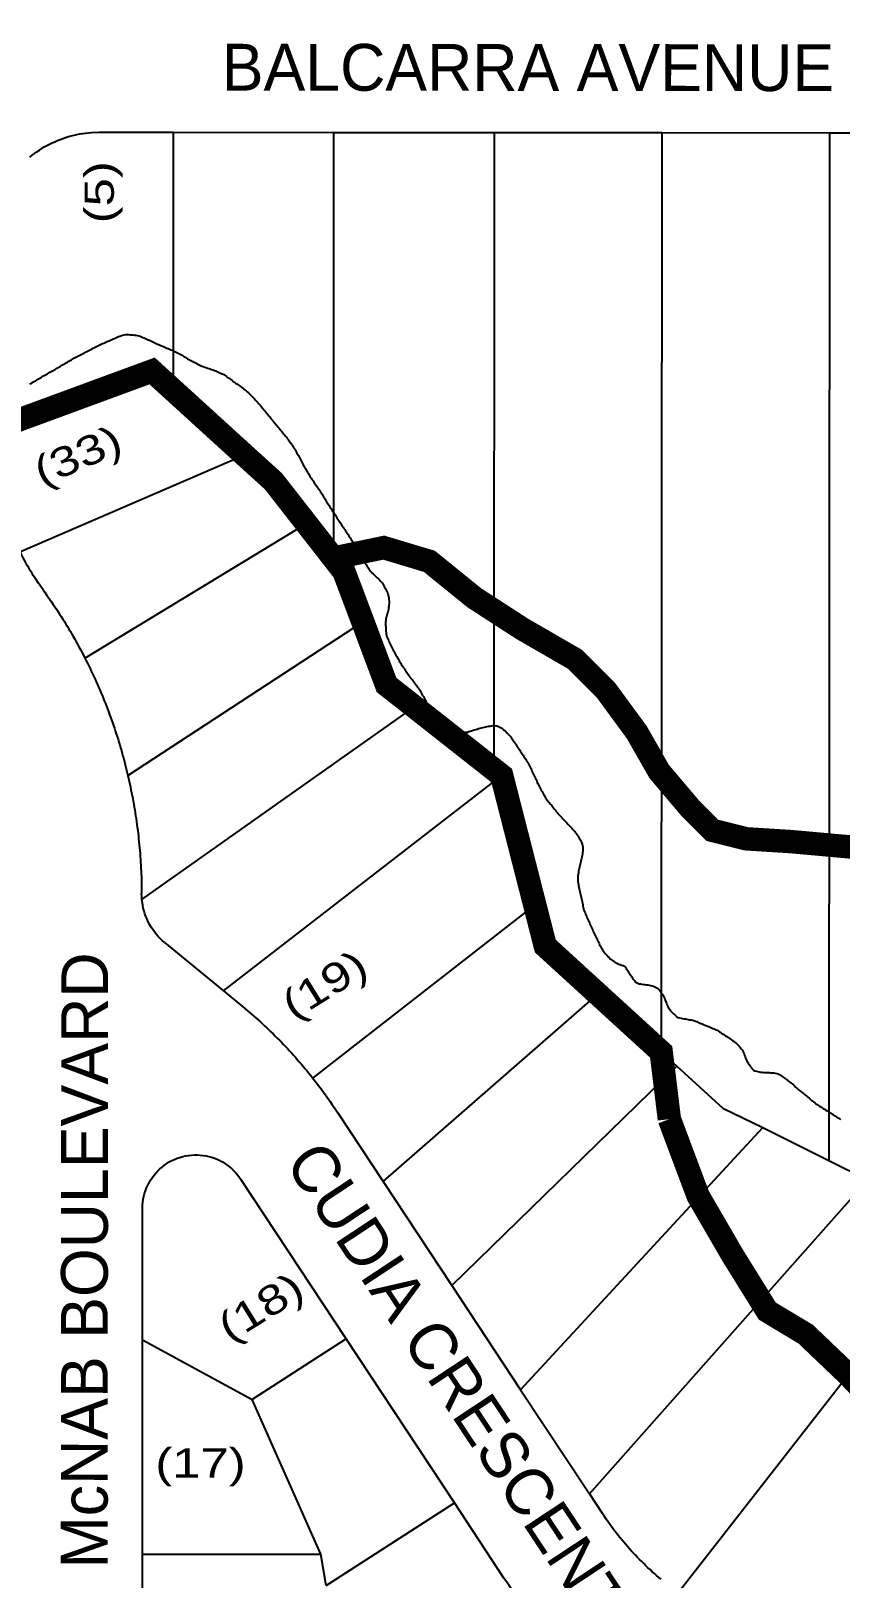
# Model space of a CAD drawing. Header units: millimetres. Extents: x 1745962 to 1749233, y 4525379 to 4529927.
# Drawn here: x 1748149 to 1748287.2, y 4527753.8 to 4528018 of the extents above; entities that cross this region are included whole.
import ezdxf

# ---------------------------------------------------------------- set-up
doc = ezdxf.new("R2010")
doc.units = ezdxf.units.MM
doc.header["$LTSCALE"] = 10
doc.header["$MEASUREMENT"] = 0
for name, color, linetype in [('AROLL_ADDRESS', 44, 'Continuous'), ('AROLL_LOTS', 8, 'Continuous'), ('AROLL_ROADS', 7, 'Continuous'), ('WATER', 5, 'Continuous'), ('ZONING_ZONES', 140, 'Continuous')]:
    doc.layers.add(name, color=color, linetype=linetype)
doc.styles.add('Univers Condensed', font='UNVR57W.TTF')
doc.styles.add('Univers Light Condensed', font='unvr47a.ttf')

msp = doc.modelspace()

# ---------------------------------------------------------------- linework, layer by layer
at = {"layer": 'AROLL_LOTS'}
for p, q in [((1748160.54, 4528000.69), (1748173.3, 4528000.69)), ((1748173.3, 4528000.69), (1748173.27, 4527956.68)), ((1748173.3, 4528000.69), (1748200.72, 4528000.67)), ((1748200.72, 4528000.67), (1748200.67, 4527927.96)), ((1748200.72, 4528000.67), (1748228.15, 4528000.65)), ((1748228.15, 4528000.65), (1748228.07, 4527891.89)), ((1748228.15, 4528000.65), (1748256.79, 4528000.63)), ((1748256.79, 4528000.63), (1748256.68, 4527843.62)), ((1748256.79, 4528000.63), (1748285.44, 4528000.61)), ((1748285.44, 4528000.61), (1748285.31, 4527825.08)), ((1748285.44, 4528000.61), (1748313.78, 4528000.59)), ((1748142.23, 4527949.83), (1748169.69, 4527959.93)), ((1748169.69, 4527959.93), (1748173.27, 4527956.68)), ((1748173.27, 4527956.68), (1748185.46, 4527945.58)), ((1748147.11, 4527929.06), (1748185.46, 4527945.58)), ((1748185.46, 4527945.58), (1748190.43, 4527941.08)), ((1748190.43, 4527941.08), (1748196.05, 4527933.88)), ((1748158.21, 4527910.88), (1748196.05, 4527933.88)), ((1748196.05, 4527933.88), (1748200.67, 4527927.96)), ((1748200.67, 4527927.96), (1748202.48, 4527925.64)), ((1748202.48, 4527925.64), (1748205.7, 4527917.09)), ((1748165.55, 4527890.83), (1748205.7, 4527917.09)), ((1748205.7, 4527917.09), (1748209.75, 4527906.3)), ((1748209.75, 4527906.3), (1748214.54, 4527902.54)), ((1748167.96, 4527869.64), (1748214.54, 4527902.54)), ((1748214.54, 4527902.54), (1748228.07, 4527891.89)), ((1748181.91, 4527854.03), (1748229.43, 4527890.82)), ((1748228.07, 4527891.89), (1748229.43, 4527890.82)), ((1748229.43, 4527890.82), (1748235.1, 4527868.7)), ((1748197.17, 4527839.14), (1748235.1, 4527868.7)), ((1748235.1, 4527868.7), (1748236.88, 4527861.7)), ((1748171.82, 4527862.32), (1748181.91, 4527854.03)), ((1748236.88, 4527861.7), (1748245.88, 4527853.48)), ((1748181.91, 4527854.03), (1748185.17, 4527851.35)), ((1748209.17, 4527821.51), (1748245.88, 4527853.48)), ((1748245.88, 4527853.48), (1748256.68, 4527843.62)), ((1748256.68, 4527843.62), (1748259.38, 4527841.17)), ((1748220.92, 4527803.72), (1748259.38, 4527841.17)), ((1748259.38, 4527841.17), (1748267.23, 4527834)), ((1748201.46, 4527833.2), (1748209.17, 4527821.51)), ((1748267.23, 4527834), (1748274.03, 4527830.72)), ((1748232.66, 4527785.93), (1748274.03, 4527830.72)), ((1748274.03, 4527830.72), (1748285.31, 4527825.08)), ((1748285.31, 4527825.08), (1748291.98, 4527821.76)), ((1748202.85, 4527794.6), (1748184.92, 4527821.76)), ((1748209.17, 4527821.51), (1748220.92, 4527803.72)), ((1748244.42, 4527768.13), (1748291.98, 4527821.76)), ((1748168.05, 4527794.43), (1748168.04, 4527816.97)), ((1748259.67, 4527751.35), (1748308.32, 4527813.72)), ((1748220.92, 4527803.72), (1748232.66, 4527785.93)), ((1748202.85, 4527794.6), (1748186.81, 4527784.27)), ((1748221.35, 4527766.58), (1748202.85, 4527794.6)), ((1748168.05, 4527794.43), (1748186.81, 4527784.27)), ((1748168.05, 4527757.85), (1748168.05, 4527794.43)), ((1748198.52, 4527757.86), (1748186.81, 4527784.27)), ((1748232.66, 4527785.93), (1748244.42, 4527768.13)), ((1748199.42, 4527752.48), (1748221.35, 4527766.58)), ((1748229.81, 4527753.75), (1748221.35, 4527766.58)), ((1748244.42, 4527768.13), (1748246.6, 4527764.82)), ((1748168.05, 4527757.85), (1748198.52, 4527757.86)), ((1748168.06, 4527735), (1748168.05, 4527757.85)), ((1748199.42, 4527752.48), (1748198.52, 4527757.86))]:
    msp.add_line(p, q, dxfattribs=at)
for points in [[(1748148.82, 4527996.46), (1748149.21, 4527996.77), (1748149.61, 4527997.07), (1748150.01, 4527997.36), (1748150.43, 4527997.64), (1748150.85, 4527997.92), (1748151.27, 4527998.18), (1748151.7, 4527998.42), (1748152.14, 4527998.66), (1748152.6, 4527998.89), (1748153.05, 4527999.09), (1748153.51, 4527999.29), (1748153.97, 4527999.48), (1748154.44, 4527999.65), (1748154.91, 4527999.81), (1748155.4, 4527999.96), (1748155.88, 4528000.09), (1748156.36, 4528000.21), (1748156.85, 4528000.32), (1748157.34, 4528000.42), (1748157.84, 4528000.5), (1748158.33, 4528000.56), (1748158.83, 4528000.62), (1748159.32, 4528000.65), (1748160.54, 4528000.69)], [(1748151.08, 4527922.52), (1748150.79, 4527922.93), (1748150.51, 4527923.34), (1748150.22, 4527923.75), (1748149.93, 4527924.17), (1748149.67, 4527924.58), (1748149.4, 4527925), (1748149.13, 4527925.43), (1748148.87, 4527925.86), (1748148.62, 4527926.29), (1748148.36, 4527926.72), (1748148.12, 4527927.16), (1748147.88, 4527927.59), (1748147.64, 4527928.03), (1748147.41, 4527928.48), (1748147.11, 4527929.06)], [(1748151.08, 4527922.52), (1748151.37, 4527922.12), (1748151.66, 4527921.71), (1748151.95, 4527921.3), (1748152.24, 4527920.89), (1748152.52, 4527920.47), (1748152.8, 4527920.06), (1748153.08, 4527919.65), (1748153.35, 4527919.23), (1748153.62, 4527918.81), (1748153.9, 4527918.39), (1748154.17, 4527917.97), (1748154.43, 4527917.54), (1748154.7, 4527917.13), (1748154.96, 4527916.7), (1748155.22, 4527916.27), (1748155.47, 4527915.84), (1748155.73, 4527915.41), (1748155.98, 4527914.98), (1748156.23, 4527914.55), (1748156.48, 4527914.11), (1748156.72, 4527913.67), (1748156.96, 4527913.24), (1748157.2, 4527912.8), (1748157.44, 4527912.36), (1748157.67, 4527911.92), (1748157.91, 4527911.47), (1748158.21, 4527910.88)], [(1748158.21, 4527910.88), (1748158.44, 4527910.44), (1748158.66, 4527909.99), (1748158.88, 4527909.54), (1748159.1, 4527909.09), (1748159.31, 4527908.65), (1748159.53, 4527908.19), (1748159.74, 4527907.74), (1748159.95, 4527907.29), (1748160.15, 4527906.83), (1748160.36, 4527906.37), (1748160.56, 4527905.91), (1748160.75, 4527905.46), (1748160.96, 4527905), (1748161.15, 4527904.53), (1748161.34, 4527904.07), (1748161.52, 4527903.61), (1748161.71, 4527903.14), (1748161.89, 4527902.67), (1748162.07, 4527902.21), (1748162.25, 4527901.74), (1748162.42, 4527901.27), (1748162.6, 4527900.8), (1748162.76, 4527900.33), (1748162.92, 4527899.86), (1748163.09, 4527899.39), (1748163.25, 4527898.91), (1748163.41, 4527898.44), (1748163.57, 4527897.96), (1748163.71, 4527897.49), (1748163.87, 4527897.01), (1748164.02, 4527896.54), (1748164.16, 4527896.05), (1748164.3, 4527895.58), (1748164.45, 4527895.09), (1748164.58, 4527894.61), (1748164.71, 4527894.13), (1748164.85, 4527893.65), (1748164.97, 4527893.17), (1748165.1, 4527892.68), (1748165.22, 4527892.19), (1748165.35, 4527891.72), (1748165.55, 4527890.83)], [(1748165.55, 4527890.83), (1748165.67, 4527890.34), (1748165.78, 4527889.85), (1748165.88, 4527889.36), (1748165.99, 4527888.88), (1748166.09, 4527888.39), (1748166.19, 4527887.89), (1748166.29, 4527887.4), (1748166.39, 4527886.91), (1748166.48, 4527886.42), (1748166.56, 4527885.92), (1748166.65, 4527885.44), (1748166.73, 4527884.94), (1748166.8, 4527884.45), (1748166.88, 4527883.95), (1748166.96, 4527883.46), (1748167.03, 4527882.96), (1748167.1, 4527882.47), (1748167.17, 4527881.98), (1748167.23, 4527881.48), (1748167.29, 4527880.99), (1748167.35, 4527880.49), (1748167.4, 4527879.99), (1748167.45, 4527879.49), (1748167.5, 4527879), (1748167.55, 4527878.5), (1748167.59, 4527878), (1748167.63, 4527877.5), (1748167.68, 4527877), (1748167.71, 4527876.5), (1748167.74, 4527876), (1748167.77, 4527875.51), (1748167.79, 4527875.01), (1748167.81, 4527874.51), (1748167.84, 4527874.01), (1748167.86, 4527873.5), (1748167.87, 4527873.01), (1748167.88, 4527872.51), (1748167.89, 4527872), (1748167.9, 4527871.51), (1748167.9, 4527870.68)], [(1748167.96, 4527869.64), (1748167.92, 4527870.13), (1748167.9, 4527870.68)], [(1748171.82, 4527862.32), (1748171.44, 4527862.65), (1748171.08, 4527863), (1748170.74, 4527863.36), (1748170.41, 4527863.74), (1748170.1, 4527864.13), (1748169.8, 4527864.53), (1748169.53, 4527864.95), (1748169.27, 4527865.39), (1748169.04, 4527865.82), (1748168.83, 4527866.28), (1748168.64, 4527866.74), (1748168.47, 4527867.21), (1748168.32, 4527867.68), (1748168.19, 4527868.17), (1748168.09, 4527868.66), (1748167.96, 4527869.64)], [(1748185.17, 4527851.35), (1748185.55, 4527851.03), (1748185.93, 4527850.72), (1748186.31, 4527850.39), (1748186.69, 4527850.06), (1748187.07, 4527849.73), (1748187.45, 4527849.41), (1748187.82, 4527849.07), (1748188.2, 4527848.74), (1748188.57, 4527848.4), (1748188.93, 4527848.06), (1748189.29, 4527847.72), (1748189.66, 4527847.37), (1748190.01, 4527847.03), (1748190.38, 4527846.68), (1748190.73, 4527846.33), (1748191.09, 4527845.97), (1748191.44, 4527845.61), (1748191.79, 4527845.26), (1748192.14, 4527844.91), (1748192.48, 4527844.54), (1748192.82, 4527844.18), (1748193.16, 4527843.81), (1748193.51, 4527843.44), (1748193.84, 4527843.07), (1748194.18, 4527842.7), (1748194.5, 4527842.33), (1748194.83, 4527841.95), (1748195.16, 4527841.57), (1748195.49, 4527841.19), (1748195.81, 4527840.81), (1748196.13, 4527840.42), (1748196.44, 4527840.04), (1748196.76, 4527839.65), (1748197.17, 4527839.14)], [(1748197.17, 4527839.14), (1748197.47, 4527838.75), (1748197.78, 4527838.36), (1748198.09, 4527837.96), (1748198.39, 4527837.56), (1748198.69, 4527837.16), (1748198.99, 4527836.76), (1748199.28, 4527836.35), (1748199.58, 4527835.95), (1748199.86, 4527835.54), (1748200.15, 4527835.13), (1748200.43, 4527834.72), (1748200.72, 4527834.3), (1748201, 4527833.89), (1748201.46, 4527833.2)], [(1748168.04, 4527816.97), (1748168.06, 4527817.48), (1748168.11, 4527817.97), (1748168.18, 4527818.47), (1748168.28, 4527818.96), (1748168.41, 4527819.44), (1748168.56, 4527819.91), (1748168.73, 4527820.38), (1748168.94, 4527820.84), (1748169.17, 4527821.28), (1748169.42, 4527821.72), (1748169.7, 4527822.14), (1748170, 4527822.53), (1748170.32, 4527822.92), (1748170.65, 4527823.28), (1748171.02, 4527823.63), (1748171.4, 4527823.96), (1748171.79, 4527824.27), (1748172.2, 4527824.55), (1748172.62, 4527824.82), (1748173.06, 4527825.05), (1748173.52, 4527825.26), (1748173.98, 4527825.45), (1748174.45, 4527825.61), (1748174.93, 4527825.75), (1748175.43, 4527825.85), (1748175.92, 4527825.94), (1748176.41, 4527826), (1748176.92, 4527826.03), (1748177.42, 4527826.02), (1748177.91, 4527826), (1748178.41, 4527825.94), (1748178.91, 4527825.86), (1748179.39, 4527825.76), (1748179.87, 4527825.63), (1748180.34, 4527825.47), (1748180.81, 4527825.28), (1748181.27, 4527825.07), (1748181.71, 4527824.84), (1748182.13, 4527824.58), (1748182.55, 4527824.29), (1748182.94, 4527823.99), (1748183.32, 4527823.66), (1748183.69, 4527823.31), (1748184.02, 4527822.95), (1748184.35, 4527822.57), (1748184.92, 4527821.76)], [(1748256.68, 4527753.54), (1748256.3, 4527753.86), (1748255.91, 4527754.18), (1748255.55, 4527754.52), (1748255.17, 4527754.84), (1748254.8, 4527755.19), (1748254.43, 4527755.52), (1748254.07, 4527755.86), (1748253.71, 4527756.22), (1748253.35, 4527756.56), (1748253, 4527756.92), (1748252.66, 4527757.28), (1748252.31, 4527757.64), (1748251.96, 4527758), (1748251.62, 4527758.36), (1748251.29, 4527758.74), (1748250.95, 4527759.12), (1748250.63, 4527759.49), (1748250.3, 4527759.87), (1748249.98, 4527760.26), (1748249.66, 4527760.64), (1748249.35, 4527761.03), (1748249.04, 4527761.42), (1748248.73, 4527761.81), (1748248.43, 4527762.21), (1748248.14, 4527762.62), (1748247.84, 4527763.02), (1748247.55, 4527763.43), (1748247.26, 4527763.84), (1748246.98, 4527764.25), (1748246.6, 4527764.82)], [(1748233.05, 4527749.23), (1748232.75, 4527749.63), (1748232.45, 4527750.02), (1748232.14, 4527750.42), (1748231.85, 4527750.83), (1748231.55, 4527751.23), (1748231.26, 4527751.64), (1748230.97, 4527752.04), (1748230.69, 4527752.46), (1748230.41, 4527752.87), (1748230.13, 4527753.28), (1748229.81, 4527753.75)]]:
    msp.add_lwpolyline(points, dxfattribs=at)
at = {"layer": 'WATER'}
for points in [[(1748148.8, 4527957.66), (1748149, 4527957.79), (1748149.22, 4527957.92), (1748149.43, 4527958.05), (1748149.65, 4527958.18), (1748149.86, 4527958.3), (1748150.07, 4527958.44), (1748150.29, 4527958.56), (1748150.51, 4527958.69), (1748150.73, 4527958.82), (1748150.93, 4527958.94), (1748151.15, 4527959.07), (1748151.37, 4527959.2), (1748151.59, 4527959.33), (1748151.8, 4527959.45), (1748152.02, 4527959.58), (1748152.23, 4527959.7), (1748152.44, 4527959.83), (1748152.67, 4527959.94), (1748152.89, 4527960.05), (1748153.11, 4527960.18), (1748153.32, 4527960.32), (1748153.53, 4527960.44), (1748153.75, 4527960.57), (1748153.96, 4527960.7), (1748154.18, 4527960.83), (1748154.4, 4527960.96), (1748154.62, 4527961.07), (1748154.83, 4527961.2), (1748155.04, 4527961.32), (1748155.26, 4527961.45), (1748155.47, 4527961.59), (1748155.69, 4527961.71), (1748155.91, 4527961.84), (1748156.12, 4527961.96), (1748156.34, 4527962.09), (1748156.55, 4527962.2), (1748156.78, 4527962.32), (1748157, 4527962.44), (1748157.23, 4527962.55), (1748157.45, 4527962.66), (1748157.67, 4527962.77), (1748157.9, 4527962.89), (1748158.12, 4527963), (1748158.34, 4527963.11), (1748158.56, 4527963.23), (1748158.78, 4527963.34), (1748159, 4527963.45), (1748159.23, 4527963.57), (1748159.44, 4527963.71), (1748159.65, 4527963.83), (1748159.89, 4527963.93), (1748160.11, 4527964.05), (1748160.33, 4527964.16), (1748160.55, 4527964.27), (1748160.78, 4527964.38), (1748161, 4527964.49), (1748161.23, 4527964.59), (1748161.46, 4527964.69), (1748161.69, 4527964.79), (1748161.92, 4527964.88), (1748162.15, 4527964.99), (1748162.38, 4527965.09), (1748162.61, 4527965.19), (1748162.83, 4527965.29), (1748163.06, 4527965.4), (1748163.29, 4527965.49), (1748163.52, 4527965.6), (1748163.75, 4527965.7), (1748163.98, 4527965.79), (1748164.21, 4527965.89), (1748164.44, 4527965.99), (1748164.69, 4527966.04), (1748164.93, 4527966.08), (1748165.18, 4527966.13), (1748165.42, 4527966.15), (1748165.68, 4527966.13), (1748165.92, 4527966.11), (1748166.18, 4527966.09), (1748166.42, 4527966.07), (1748166.68, 4527966.04), (1748166.92, 4527966.02), (1748167.17, 4527965.99), (1748167.41, 4527965.92), (1748167.66, 4527965.87), (1748167.89, 4527965.76), (1748168.11, 4527965.67), (1748168.34, 4527965.58), (1748168.57, 4527965.48), (1748168.8, 4527965.37), (1748169.03, 4527965.27), (1748169.26, 4527965.17), (1748169.48, 4527965.05), (1748169.7, 4527964.94), (1748169.93, 4527964.82), (1748170.15, 4527964.72), (1748170.38, 4527964.62), (1748170.61, 4527964.52), (1748170.84, 4527964.43), (1748171.08, 4527964.33), (1748171.31, 4527964.23), (1748171.54, 4527964.14), (1748171.76, 4527964.04), (1748171.99, 4527963.94), (1748172.22, 4527963.84), (1748172.45, 4527963.74), (1748172.69, 4527963.64), (1748172.92, 4527963.54), (1748173.15, 4527963.45), (1748173.38, 4527963.36), (1748173.6, 4527963.26), (1748173.83, 4527963.15), (1748174.06, 4527963.05), (1748174.28, 4527962.93), (1748174.5, 4527962.81), (1748174.71, 4527962.67), (1748174.92, 4527962.54), (1748175.13, 4527962.41), (1748175.35, 4527962.27), (1748175.56, 4527962.14), (1748175.77, 4527962.02), (1748175.98, 4527961.89), (1748176.2, 4527961.76), (1748176.42, 4527961.64), (1748176.64, 4527961.53), (1748176.86, 4527961.42), (1748177.09, 4527961.29), (1748177.31, 4527961.18), (1748177.53, 4527961.07), (1748177.76, 4527960.96), (1748177.99, 4527960.86), (1748178.22, 4527960.75), (1748178.45, 4527960.67), (1748178.69, 4527960.58), (1748178.92, 4527960.5), (1748179.16, 4527960.43), (1748179.4, 4527960.35), (1748179.64, 4527960.27), (1748179.87, 4527960.19), (1748180.11, 4527960.1), (1748180.34, 4527960.01), (1748180.57, 4527959.92), (1748180.8, 4527959.83), (1748181.03, 4527959.72), (1748181.26, 4527959.62), (1748181.49, 4527959.52), (1748181.72, 4527959.42), (1748181.94, 4527959.34), (1748182.15, 4527959.19), (1748182.35, 4527959.04), (1748182.55, 4527958.89), (1748182.75, 4527958.74), (1748182.95, 4527958.59), (1748183.15, 4527958.44), (1748183.36, 4527958.29), (1748183.55, 4527958.14), (1748183.76, 4527958), (1748183.97, 4527957.87), (1748184.17, 4527957.71), (1748184.38, 4527957.58), (1748184.59, 4527957.44), (1748184.79, 4527957.29), (1748184.98, 4527957.14), (1748185.18, 4527956.98), (1748185.37, 4527956.83), (1748185.58, 4527956.67), (1748185.77, 4527956.51), (1748185.96, 4527956.35), (1748186.14, 4527956.18), (1748186.32, 4527956.01), (1748186.5, 4527955.84), (1748186.69, 4527955.66), (1748186.87, 4527955.49), (1748187.04, 4527955.32), (1748187.22, 4527955.14), (1748187.39, 4527954.95), (1748187.55, 4527954.77), (1748187.71, 4527954.58), (1748187.88, 4527954.39), (1748188.05, 4527954.2), (1748188.21, 4527954.01), (1748188.37, 4527953.82), (1748188.53, 4527953.64), (1748188.69, 4527953.44), (1748188.85, 4527953.24), (1748189.01, 4527953.05), (1748189.17, 4527952.85), (1748189.32, 4527952.66), (1748189.48, 4527952.47), (1748189.64, 4527952.28), (1748189.8, 4527952.08), (1748189.95, 4527951.88), (1748190.12, 4527951.7), (1748190.28, 4527951.5), (1748190.43, 4527951.31), (1748190.58, 4527951.11), (1748190.75, 4527950.93), (1748190.91, 4527950.73), (1748191.06, 4527950.54), (1748191.23, 4527950.35), (1748191.39, 4527950.15), (1748191.54, 4527949.96), (1748191.71, 4527949.77), (1748191.87, 4527949.57), (1748192.02, 4527949.38), (1748192.17, 4527949.19), (1748192.33, 4527948.99), (1748192.49, 4527948.79), (1748192.64, 4527948.6), (1748192.8, 4527948.39), (1748192.95, 4527948.2), (1748193.09, 4527948), (1748193.24, 4527947.8), (1748193.39, 4527947.59), (1748193.53, 4527947.39), (1748193.68, 4527947.19), (1748193.8, 4527946.97), (1748193.93, 4527946.75), (1748194.07, 4527946.55), (1748194.2, 4527946.33), (1748194.32, 4527946.12), (1748194.45, 4527945.9), (1748194.58, 4527945.68), (1748194.7, 4527945.47), (1748194.81, 4527945.25), (1748194.92, 4527945.02), (1748195.04, 4527944.8), (1748195.15, 4527944.58), (1748195.27, 4527944.35), (1748195.39, 4527944.13), (1748195.51, 4527943.92), (1748195.63, 4527943.7), (1748195.76, 4527943.48), (1748195.89, 4527943.27), (1748196.02, 4527943.06), (1748196.15, 4527942.84), (1748196.27, 4527942.62), (1748196.4, 4527942.41), (1748196.54, 4527942.2), (1748196.66, 4527941.98), (1748196.79, 4527941.77), (1748196.93, 4527941.56), (1748197.07, 4527941.35), (1748197.2, 4527941.14), (1748197.35, 4527940.94), (1748197.49, 4527940.73), (1748197.63, 4527940.53), (1748197.78, 4527940.32), (1748197.92, 4527940.12), (1748198.06, 4527939.91), (1748198.21, 4527939.71), (1748198.35, 4527939.51), (1748198.48, 4527939.29), (1748198.62, 4527939.08), (1748198.74, 4527938.86), (1748198.87, 4527938.65), (1748199, 4527938.44), (1748199.13, 4527938.22), (1748199.26, 4527938.01), (1748199.39, 4527937.79), (1748199.52, 4527937.58), (1748199.66, 4527937.37), (1748199.79, 4527937.17), (1748199.93, 4527936.96), (1748200.06, 4527936.74), (1748200.19, 4527936.53), (1748200.33, 4527936.32), (1748200.47, 4527936.11), (1748200.6, 4527935.9), (1748200.74, 4527935.69), (1748200.87, 4527935.48), (1748201.02, 4527935.28), (1748201.15, 4527935.06), (1748201.28, 4527934.85), (1748201.42, 4527934.64), (1748201.55, 4527934.43), (1748201.69, 4527934.22), (1748201.92, 4527933.87)], [(1748201.92, 4527933.87), (1748202.06, 4527933.67), (1748202.2, 4527933.45), (1748202.35, 4527933.25), (1748202.48, 4527933.04), (1748202.62, 4527932.83), (1748202.76, 4527932.63), (1748202.9, 4527932.42), (1748203.03, 4527932.2), (1748203.17, 4527931.99), (1748203.3, 4527931.78), (1748203.44, 4527931.57), (1748203.57, 4527931.36), (1748203.71, 4527931.15), (1748203.84, 4527930.95), (1748203.97, 4527930.74), (1748204.11, 4527930.53), (1748204.24, 4527930.31), (1748204.37, 4527930.1), (1748204.51, 4527929.89), (1748204.64, 4527929.68), (1748204.78, 4527929.47), (1748204.92, 4527929.25), (1748205.05, 4527929.04), (1748205.17, 4527928.83), (1748205.27, 4527928.6), (1748205.39, 4527928.38), (1748205.51, 4527928.16), (1748205.64, 4527927.94), (1748205.76, 4527927.72), (1748205.88, 4527927.51), (1748206, 4527927.29), (1748206.13, 4527927.07), (1748206.27, 4527926.86), (1748206.4, 4527926.64), (1748206.53, 4527926.43), (1748206.67, 4527926.22), (1748206.8, 4527926.02), (1748206.94, 4527925.81), (1748207.1, 4527925.62), (1748207.27, 4527925.44), (1748207.46, 4527925.27), (1748207.64, 4527925.1), (1748207.82, 4527924.92), (1748208, 4527924.75), (1748208.18, 4527924.58), (1748208.36, 4527924.4), (1748208.54, 4527924.23), (1748208.71, 4527924.05), (1748208.88, 4527923.86), (1748209.04, 4527923.67), (1748209.17, 4527923.46), (1748209.29, 4527923.24), (1748209.41, 4527923.02), (1748209.53, 4527922.8), (1748209.65, 4527922.58), (1748209.76, 4527922.35), (1748209.88, 4527922.13), (1748209.95, 4527921.9), (1748210.01, 4527921.66), (1748210.07, 4527921.41), (1748210.12, 4527921.16), (1748210.16, 4527920.92), (1748210.2, 4527920.67), (1748210.2, 4527920.43), (1748210.18, 4527920.17), (1748210.15, 4527919.93), (1748210.12, 4527919.68), (1748210.1, 4527919.43), (1748210.08, 4527919.18), (1748210.06, 4527918.93), (1748209.95, 4527918.7), (1748209.86, 4527918.47), (1748209.78, 4527918.23), (1748209.72, 4527917.99), (1748209.68, 4527917.74), (1748209.64, 4527917.5), (1748209.63, 4527917.24), (1748209.6, 4527917), (1748209.6, 4527916.75), (1748209.6, 4527916.5), (1748209.62, 4527916.25), (1748209.64, 4527915.99), (1748209.64, 4527915.75), (1748209.66, 4527915.5), (1748209.68, 4527915.25), (1748209.7, 4527915), (1748209.74, 4527914.76), (1748209.81, 4527914.52), (1748209.9, 4527914.28), (1748210.01, 4527914.06), (1748210.12, 4527913.83), (1748210.22, 4527913.6), (1748210.33, 4527913.38), (1748210.44, 4527913.16), (1748210.55, 4527912.94), (1748210.67, 4527912.71), (1748210.78, 4527912.49), (1748210.9, 4527912.26), (1748211.01, 4527912.05), (1748211.13, 4527911.82), (1748211.25, 4527911.6), (1748211.37, 4527911.38), (1748211.49, 4527911.17), (1748211.61, 4527910.94), (1748211.73, 4527910.74), (1748211.86, 4527910.52), (1748211.99, 4527910.3), (1748212.12, 4527910.09), (1748212.25, 4527909.87), (1748212.38, 4527909.66), (1748212.53, 4527909.45), (1748212.66, 4527909.24), (1748212.8, 4527909.04), (1748212.94, 4527908.83), (1748213.08, 4527908.62), (1748213.22, 4527908.41), (1748213.37, 4527908.21), (1748213.5, 4527908.01), (1748213.66, 4527907.8), (1748213.81, 4527907.61), (1748213.95, 4527907.41), (1748214.11, 4527907.21), (1748214.26, 4527907.01), (1748214.41, 4527906.82), (1748214.56, 4527906.61), (1748214.7, 4527906.41), (1748214.85, 4527906.2), (1748214.99, 4527906), (1748215.14, 4527905.79), (1748215.27, 4527905.58), (1748215.42, 4527905.38), (1748215.55, 4527905.16), (1748215.67, 4527904.95), (1748215.79, 4527904.73), (1748215.92, 4527904.51), (1748216.05, 4527904.3), (1748216.17, 4527904.08), (1748216.29, 4527903.87), (1748216.42, 4527903.65), (1748216.54, 4527903.43), (1748216.66, 4527903.22), (1748216.79, 4527903), (1748216.93, 4527902.78), (1748217.05, 4527902.57), (1748217.18, 4527902.35), (1748217.32, 4527902.14), (1748217.45, 4527901.93), (1748217.6, 4527901.73), (1748217.74, 4527901.52), (1748217.88, 4527901.32), (1748218.02, 4527901.12), (1748218.17, 4527900.92), (1748218.33, 4527900.71), (1748218.49, 4527900.53), (1748218.68, 4527900.36), (1748218.87, 4527900.2), (1748219.06, 4527900.04), (1748219.27, 4527899.89), (1748219.47, 4527899.76), (1748219.68, 4527899.62), (1748219.89, 4527899.49), (1748220.1, 4527899.35), (1748220.31, 4527899.21), (1748220.52, 4527899.09), (1748220.74, 4527898.94), (1748220.95, 4527898.82), (1748221.17, 4527898.7), (1748221.39, 4527898.58), (1748221.62, 4527898.48), (1748221.86, 4527898.4), (1748222.1, 4527898.34), (1748222.35, 4527898.29), (1748222.6, 4527898.24), (1748222.83, 4527898.2), (1748223.08, 4527898.19), (1748223.33, 4527898.22), (1748223.58, 4527898.26), (1748223.81, 4527898.32), (1748224.06, 4527898.4), (1748224.3, 4527898.47), (1748224.53, 4527898.55), (1748224.78, 4527898.62), (1748225.02, 4527898.69), (1748225.26, 4527898.77), (1748225.49, 4527898.83), (1748225.74, 4527898.9), (1748225.98, 4527898.96), (1748226.22, 4527899.02), (1748226.47, 4527899.07), (1748226.7, 4527899.13), (1748226.95, 4527899.19), (1748227.2, 4527899.24), (1748227.44, 4527899.28), (1748227.68, 4527899.32), (1748227.93, 4527899.35), (1748228.19, 4527899.36), (1748228.43, 4527899.33), (1748228.68, 4527899.29), (1748228.91, 4527899.19), (1748229.14, 4527899.08), (1748229.35, 4527898.95), (1748229.56, 4527898.81), (1748229.75, 4527898.65), (1748229.94, 4527898.49), (1748230.12, 4527898.32), (1748230.3, 4527898.14), (1748230.49, 4527897.97), (1748230.67, 4527897.8), (1748230.83, 4527897.6), (1748230.98, 4527897.41), (1748231.12, 4527897.2), (1748231.26, 4527897), (1748231.4, 4527896.8), (1748231.55, 4527896.58), (1748231.68, 4527896.38), (1748231.83, 4527896.17), (1748231.96, 4527895.96), (1748232.1, 4527895.75), (1748232.24, 4527895.55), (1748232.39, 4527895.35), (1748232.52, 4527895.14), (1748232.67, 4527894.93), (1748232.8, 4527894.72), (1748232.93, 4527894.51), (1748233.08, 4527894.3), (1748233.21, 4527894.09), (1748233.35, 4527893.88), (1748233.48, 4527893.67), (1748233.61, 4527893.45), (1748233.73, 4527893.24), (1748233.87, 4527893.03), (1748233.99, 4527892.81), (1748234.12, 4527892.59), (1748234.24, 4527892.38), (1748234.36, 4527892.15), (1748234.46, 4527891.93), (1748234.56, 4527891.7), (1748234.66, 4527891.47), (1748234.77, 4527891.24), (1748234.88, 4527891.02), (1748234.98, 4527890.79), (1748235.09, 4527890.56), (1748235.2, 4527890.34), (1748235.31, 4527890.12), (1748235.42, 4527889.9), (1748235.52, 4527889.66), (1748235.63, 4527889.44), (1748235.74, 4527889.22), (1748235.86, 4527888.99), (1748235.97, 4527888.77), (1748236.08, 4527888.55), (1748236.2, 4527888.32), (1748236.32, 4527888.11), (1748236.44, 4527887.88), (1748236.56, 4527887.67), (1748236.69, 4527887.45), (1748236.81, 4527887.23), (1748236.93, 4527887.03), (1748237.07, 4527886.81), (1748237.21, 4527886.6), (1748237.37, 4527886.41), (1748237.52, 4527886.21), (1748237.68, 4527886.01), (1748237.92, 4527885.74)], [(1748237.92, 4527885.74), (1748238.06, 4527885.53), (1748238.22, 4527885.34), (1748238.38, 4527885.14), (1748238.54, 4527884.95), (1748238.7, 4527884.76), (1748238.85, 4527884.57), (1748239.01, 4527884.37), (1748239.18, 4527884.18), (1748239.34, 4527884), (1748239.52, 4527883.82), (1748239.68, 4527883.63), (1748239.86, 4527883.45), (1748240.03, 4527883.26), (1748240.2, 4527883.09), (1748240.38, 4527882.91), (1748240.55, 4527882.72), (1748240.72, 4527882.54), (1748240.89, 4527882.35), (1748241.05, 4527882.18), (1748241.22, 4527881.99), (1748241.4, 4527881.81), (1748241.56, 4527881.62), (1748241.73, 4527881.44), (1748241.91, 4527881.26), (1748242.06, 4527881.06), (1748242.2, 4527880.86), (1748242.35, 4527880.65), (1748242.49, 4527880.45), (1748242.62, 4527880.24), (1748242.75, 4527880.02), (1748242.87, 4527879.8), (1748243, 4527879.58), (1748243.11, 4527879.36), (1748243.18, 4527879.12), (1748243.23, 4527878.88), (1748243.28, 4527878.64), (1748243.3, 4527878.39), (1748243.3, 4527878.14), (1748243.28, 4527877.88), (1748243.25, 4527877.64), (1748243.21, 4527877.39), (1748243.17, 4527877.14), (1748243.13, 4527876.89), (1748243.09, 4527876.66), (1748243.03, 4527876.41), (1748242.98, 4527876.17), (1748242.92, 4527875.92), (1748242.85, 4527875.68), (1748242.77, 4527875.44), (1748242.72, 4527875.2), (1748242.66, 4527874.95), (1748242.61, 4527874.71), (1748242.55, 4527874.47), (1748242.53, 4527874.22), (1748242.49, 4527873.97), (1748242.46, 4527873.72), (1748242.44, 4527873.47), (1748242.44, 4527873.22), (1748242.44, 4527872.97), (1748242.46, 4527872.72), (1748242.48, 4527872.48), (1748242.53, 4527872.23), (1748242.58, 4527871.99), (1748242.63, 4527871.74), (1748242.69, 4527871.49), (1748242.74, 4527871.26), (1748242.79, 4527871.01), (1748242.85, 4527870.76), (1748242.9, 4527870.52), (1748242.96, 4527870.28), (1748243.01, 4527870.03), (1748243.06, 4527869.78), (1748243.12, 4527869.55), (1748243.17, 4527869.3), (1748243.22, 4527869.05), (1748243.27, 4527868.81), (1748243.31, 4527868.57), (1748243.36, 4527868.32), (1748243.42, 4527868.07), (1748243.49, 4527867.84), (1748243.58, 4527867.6), (1748243.67, 4527867.37), (1748243.76, 4527867.14), (1748243.86, 4527866.91), (1748243.97, 4527866.68), (1748244.06, 4527866.45), (1748244.17, 4527866.21), (1748244.27, 4527866), (1748244.36, 4527865.77), (1748244.47, 4527865.53), (1748244.57, 4527865.31), (1748244.67, 4527865.07), (1748244.77, 4527864.85), (1748244.88, 4527864.62), (1748244.98, 4527864.39), (1748245.08, 4527864.17), (1748245.19, 4527863.94), (1748245.3, 4527863.72), (1748245.4, 4527863.49), (1748245.51, 4527863.26), (1748245.62, 4527863.04), (1748245.73, 4527862.82), (1748245.84, 4527862.59), (1748245.96, 4527862.36), (1748246.07, 4527862.14), (1748246.17, 4527861.92), (1748246.29, 4527861.69), (1748246.4, 4527861.47), (1748246.54, 4527861.26), (1748246.67, 4527861.05), (1748246.82, 4527860.85), (1748246.96, 4527860.65), (1748247.12, 4527860.44), (1748247.28, 4527860.25), (1748247.44, 4527860.07), (1748247.61, 4527859.88), (1748247.79, 4527859.72), (1748247.98, 4527859.54), (1748248.17, 4527859.38), (1748248.36, 4527859.23), (1748248.57, 4527859.09), (1748248.78, 4527858.96), (1748249.01, 4527858.83), (1748249.22, 4527858.72), (1748249.46, 4527858.63), (1748249.69, 4527858.53), (1748249.92, 4527858.45), (1748250.16, 4527858.36), (1748250.39, 4527858.25), (1748250.56, 4527858.08), (1748250.72, 4527857.89), (1748250.84, 4527857.67), (1748250.98, 4527857.45), (1748251.11, 4527857.24), (1748251.26, 4527857.04), (1748251.39, 4527856.83), (1748251.54, 4527856.63), (1748251.67, 4527856.42), (1748251.81, 4527856.21), (1748251.96, 4527856), (1748252.1, 4527855.8), (1748252.24, 4527855.6), (1748252.45, 4527855.45), (1748252.68, 4527855.34), (1748252.91, 4527855.26), (1748253.15, 4527855.23), (1748253.4, 4527855.19), (1748253.66, 4527855.15), (1748253.9, 4527855.12), (1748254.15, 4527855.09), (1748254.4, 4527855.06), (1748254.64, 4527855.03), (1748254.89, 4527854.99), (1748255.14, 4527854.93), (1748255.37, 4527854.83), (1748255.6, 4527854.74), (1748255.82, 4527854.63), (1748256.04, 4527854.51), (1748256.23, 4527854.34), (1748256.41, 4527854.16), (1748256.55, 4527853.96), (1748256.7, 4527853.76), (1748256.83, 4527853.55), (1748256.97, 4527853.34), (1748257.08, 4527853.12), (1748257.18, 4527852.89), (1748257.28, 4527852.66), (1748257.37, 4527852.43), (1748257.47, 4527852.2), (1748257.57, 4527851.97), (1748257.67, 4527851.74), (1748257.77, 4527851.51), (1748257.88, 4527851.28), (1748258.01, 4527851.07), (1748258.14, 4527850.86), (1748258.29, 4527850.66), (1748258.45, 4527850.46), (1748258.62, 4527850.28), (1748258.8, 4527850.11), (1748258.99, 4527849.94), (1748259.18, 4527849.77), (1748259.37, 4527849.63), (1748259.6, 4527849.52), (1748259.83, 4527849.42), (1748260.08, 4527849.37), (1748260.32, 4527849.31), (1748260.56, 4527849.28), (1748260.81, 4527849.25), (1748261.06, 4527849.2), (1748261.31, 4527849.15), (1748261.56, 4527849.12), (1748261.81, 4527849.07), (1748262.05, 4527849.03), (1748262.29, 4527848.97), (1748262.53, 4527848.89), (1748262.76, 4527848.8), (1748262.99, 4527848.7), (1748263.22, 4527848.6), (1748263.45, 4527848.49), (1748263.67, 4527848.39), (1748263.9, 4527848.29), (1748264.14, 4527848.2), (1748264.37, 4527848.12), (1748264.61, 4527848.04), (1748264.84, 4527847.94), (1748265.07, 4527847.84), (1748265.3, 4527847.75), (1748265.53, 4527847.64), (1748265.76, 4527847.54), (1748265.98, 4527847.44), (1748266.23, 4527847.33)], [(1748266.23, 4527847.33), (1748266.44, 4527847.2), (1748266.65, 4527847.06), (1748266.85, 4527846.91), (1748267.06, 4527846.77), (1748267.27, 4527846.63), (1748267.48, 4527846.5), (1748267.69, 4527846.37), (1748267.9, 4527846.23), (1748268.11, 4527846.09), (1748268.32, 4527845.95), (1748268.52, 4527845.8), (1748268.72, 4527845.66), (1748268.92, 4527845.51), (1748269.13, 4527845.36), (1748269.32, 4527845.21), (1748269.53, 4527845.06), (1748269.72, 4527844.91), (1748269.88, 4527844.72), (1748270.05, 4527844.53), (1748270.21, 4527844.34), (1748270.37, 4527844.15), (1748270.52, 4527843.96), (1748270.64, 4527843.73), (1748270.75, 4527843.51), (1748270.84, 4527843.27), (1748270.93, 4527843.04), (1748271.01, 4527842.8), (1748271.11, 4527842.57), (1748271.21, 4527842.34), (1748271.31, 4527842.12), (1748271.42, 4527841.9), (1748271.57, 4527841.69), (1748271.7, 4527841.48), (1748271.85, 4527841.27), (1748271.99, 4527841.07), (1748272.14, 4527840.86), (1748272.29, 4527840.67), (1748272.48, 4527840.51), (1748272.71, 4527840.41), (1748272.95, 4527840.33), (1748273.19, 4527840.26), (1748273.44, 4527840.22), (1748273.68, 4527840.16), (1748273.92, 4527840.14), (1748274.17, 4527840.12), (1748274.43, 4527840.11), (1748274.68, 4527840.1), (1748274.92, 4527840.09), (1748275.17, 4527840.08), (1748275.43, 4527840.06), (1748275.68, 4527840.04), (1748275.92, 4527840.02), (1748276.17, 4527839.99), (1748276.42, 4527839.94), (1748276.66, 4527839.87), (1748276.88, 4527839.75), (1748277.1, 4527839.63), (1748277.3, 4527839.49), (1748277.5, 4527839.33), (1748277.7, 4527839.19), (1748277.9, 4527839.04), (1748278.1, 4527838.88), (1748278.3, 4527838.74), (1748278.5, 4527838.58), (1748278.69, 4527838.44), (1748278.9, 4527838.28), (1748279.09, 4527838.14), (1748279.28, 4527837.97), (1748279.47, 4527837.8), (1748279.64, 4527837.62), (1748279.82, 4527837.46), (1748280.01, 4527837.28), (1748280.2, 4527837.12), (1748280.39, 4527836.96), (1748280.6, 4527836.81), (1748280.79, 4527836.66), (1748280.99, 4527836.51), (1748281.19, 4527836.35), (1748281.38, 4527836.2), (1748281.57, 4527836.04), (1748281.76, 4527835.87), (1748281.95, 4527835.72), (1748282.14, 4527835.55), (1748282.33, 4527835.39), (1748282.52, 4527835.23), (1748282.72, 4527835.07), (1748282.92, 4527834.92), (1748283.12, 4527834.77), (1748283.33, 4527834.63), (1748283.54, 4527834.49), (1748283.75, 4527834.36), (1748283.96, 4527834.23), (1748284.17, 4527834.1), (1748284.38, 4527833.96), (1748284.59, 4527833.83), (1748284.8, 4527833.69), (1748285.02, 4527833.56), (1748285.23, 4527833.42), (1748285.44, 4527833.29), (1748285.65, 4527833.16), (1748285.86, 4527833.03), (1748286.07, 4527832.89), (1748286.28, 4527832.76), (1748286.5, 4527832.63), (1748286.71, 4527832.49), (1748286.92, 4527832.36), (1748287.13, 4527832.23), (1748287.34, 4527832.1)]]:
    msp.add_lwpolyline(points, dxfattribs=at)
at = {"layer": 'ZONING_ZONES'}
for points in [[(1748258.08, 4527832.14, 4, 4, 0), (1748256.68, 4527843.62, 4, 4, 0), (1748245.88, 4527853.48, 4, 4, 0), (1748236.88, 4527861.7, 4, 4, 0), (1748229.43, 4527890.82, 4, 4, 0), (1748214.54, 4527902.54, 4, 4, 0), (1748209.75, 4527906.3, 4, 4, 0), (1748205.7, 4527917.09, 4, 4, 0), (1748202.48, 4527925.64, 4, 4, 0), (1748200.67, 4527927.96, 4, 4, 0), (1748196.05, 4527933.88, 4, 4, 0), (1748190.43, 4527941.08, 4, 4, 0), (1748185.46, 4527945.58, 4, 4, 0), (1748173.27, 4527956.68, 4, 4, 0), (1748169.69, 4527959.93, 4, 4, 0), (1748132.1, 4527946.1, 4, 4, 0), (1748132.15, 4528010.84, 4, 4, 0), (1748111.74, 4528010.86, 4, 4, 0), (1748111.75, 4528020.86, 4, 4, 0), (1748111.83, 4528057.45, 4, 4, 0), (1748111.92, 4528107.74, 4, 4, 0), (1748112.02, 4528159.56, 4, 4, 0), (1748112.1, 4528288.31, 0, 0, 0)], [(1748200.67, 4527927.96, 4, 4, 0), (1748209.28, 4527929.75, 4, 4, 0), (1748217.07, 4527927.41, 4, 4, 0), (1748224.74, 4527921.19, 4, 4, 0), (1748232.88, 4527915.92, 4, 4, 0), (1748241.98, 4527910.66, 4, 4, 0), (1748247.24, 4527905.39, 4, 4, 0), (1748252.51, 4527898.21, 4, 4, 0), (1748256.34, 4527891.51, 4, 4, 0), (1748261.61, 4527885.29, 4, 4, 0), (1748265.44, 4527881.46, 4, 4, 0), (1748271.19, 4527880.02, 4, 4, 0), (1748278.85, 4527879.54, 4, 4, 0), (1748289.39, 4527878.59, 4, 4, 0)]]:
    msp.add_lwpolyline(points, format="xyseb", dxfattribs=at)
at = {"layer": 'ZONING_ZONES', "const_width": 4}
msp.add_lwpolyline([(1748322.7, 4527751.48), (1748316.14, 4527760.66), (1748305.97, 4527772.14), (1748294.81, 4527781.97), (1748288.58, 4527788.53), (1748281.37, 4527795.41), (1748274.81, 4527799.35), (1748268.9, 4527808.86), (1748263, 4527819.02), (1748258.08, 4527832.14)], dxfattribs=at)

# ---------------------------------------------------------------- texts
at = {"layer": 'AROLL_ADDRESS', "style": 'Univers Light Condensed', "width": 1.3}
for s, rotation, p in [('(5)', 90, (1748163.16, 4527985.14)), ('(33)', 23.31, (1748150.86, 4527940.14)), ('(19)', 31.8047, (1748193.88, 4527848.95)), ('(18)', 31.8047, (1748182.97, 4527793.86))]:
    msp.add_text(s, height=5, rotation=rotation, dxfattribs=at).set_placement(p)
msp.add_text('(17)', height=5, dxfattribs=at).set_placement((1748170.24, 4527770.91))
at = {"layer": 'AROLL_ROADS', "style": 'Univers Condensed'}
for s, rotation, p in [('BALCARRA AVENUE', 359.95, (1748181.6, 4528007.81)), ('McNAB BOULEVARD', 89.95, (1748162.09, 4527755.39)), ('CUDIA CRESCENT', 303.45, (1748192.21, 4527824.73))]:
    msp.add_text(s, height=8, rotation=rotation, dxfattribs=at).set_placement(p)

doc.saveas('drawing.dxf')
